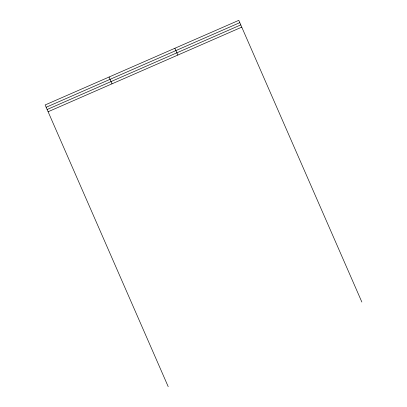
<?xml version="1.0" encoding="UTF-8"?>
<svg xmlns="http://www.w3.org/2000/svg" width="407" height="407" viewBox="0 0 407 407"><rect width="100%" height="100%" fill="white"/><g stroke="black" fill="none" stroke-linecap="round" stroke-linejoin="round"><path stroke-width="0.61" d="M46.149 107.265L239.799 22.66M47.126 109.503L240.776 24.898M48.107 111.747L241.758 27.142M361.859 302.045L238.792 20.35L45.141 104.955L168.208 386.65M174.888 48.27L177.854 55.062M109.045 77.035L112.011 83.827"/></g></svg>
